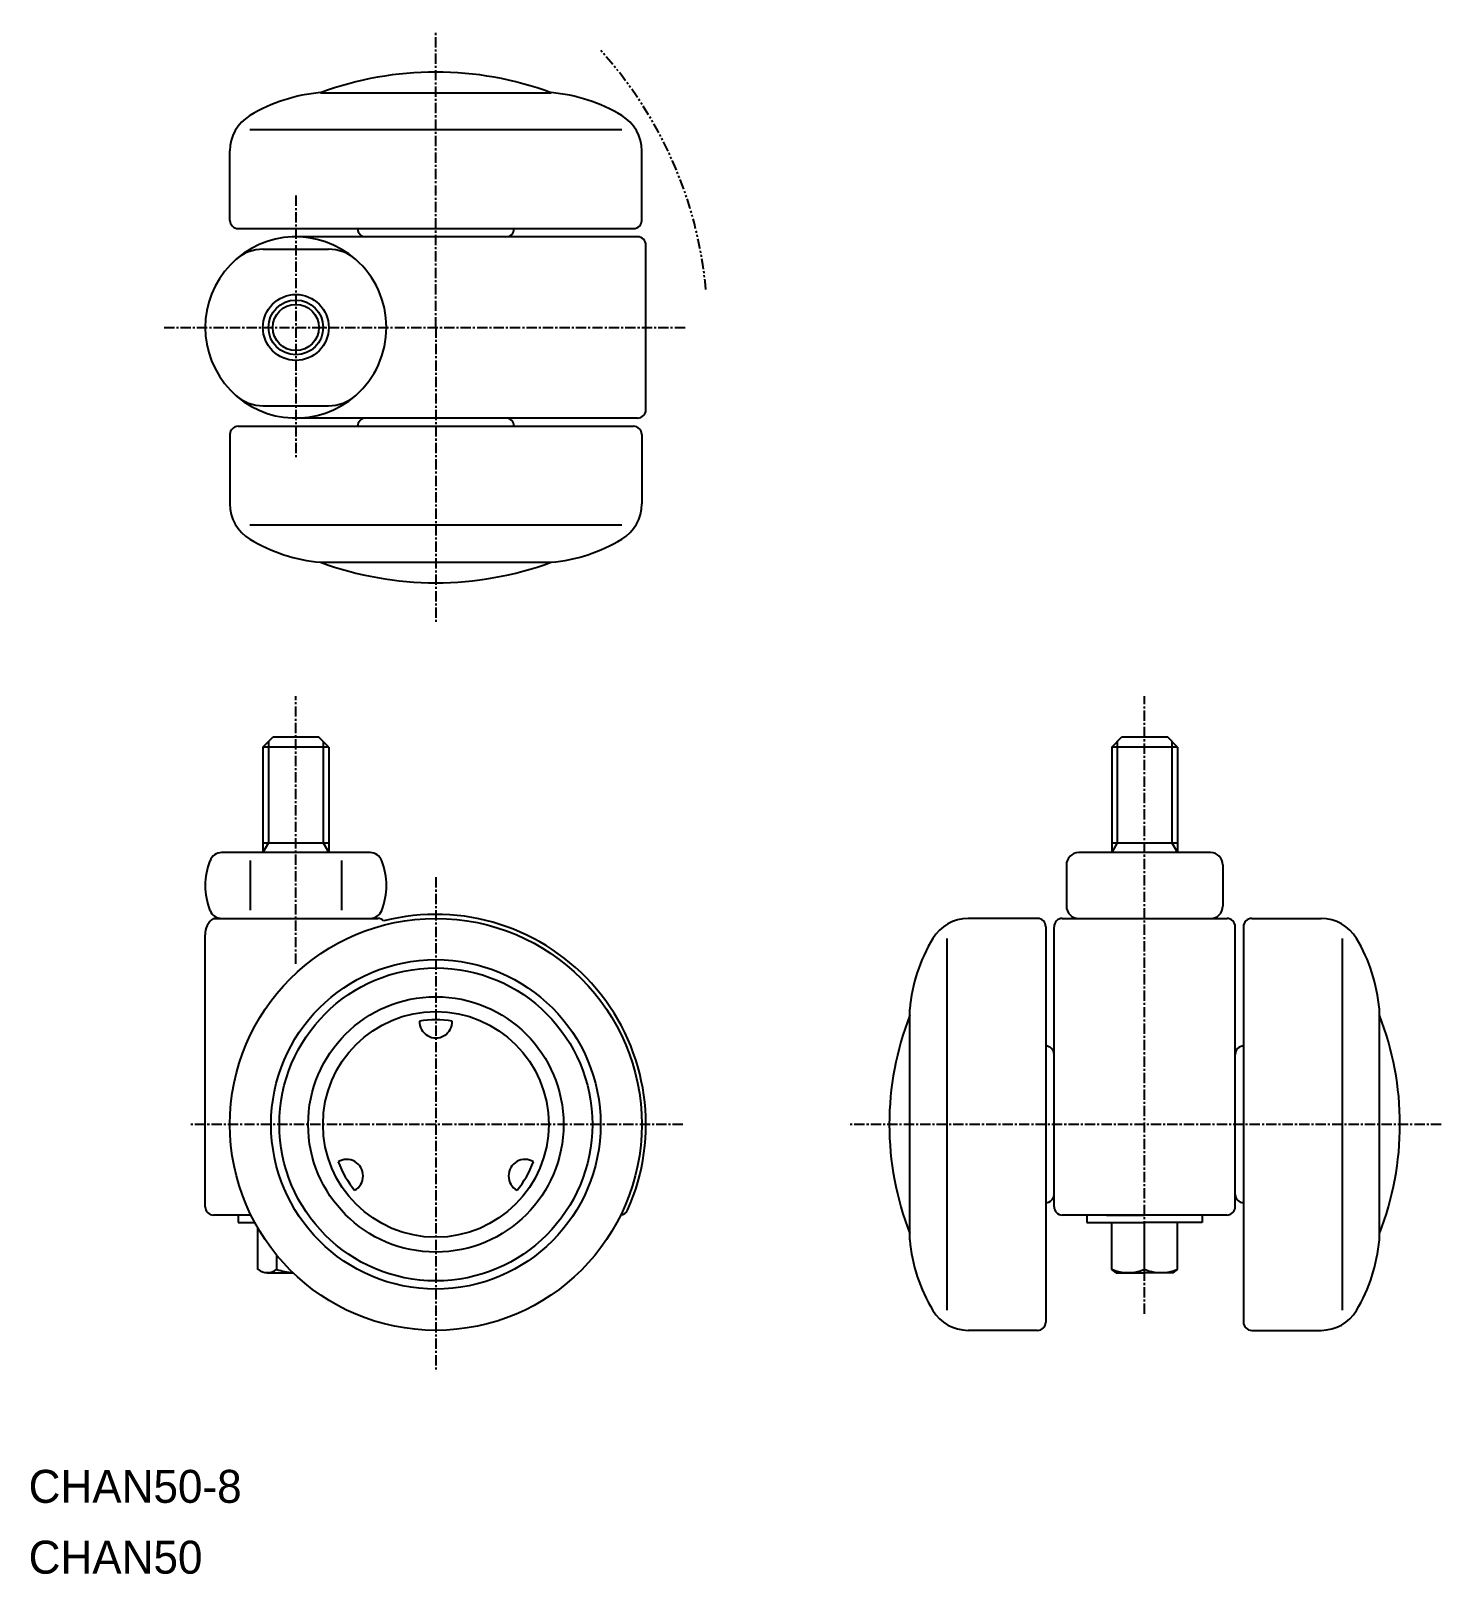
# Model space of a CAD drawing. Extents: x 0 to 171, y 0 to 187.
import ezdxf

# ---------------------------------------------------------------- set-up
doc = ezdxf.new("R2010")
doc.units = 0
doc.linetypes.add('CENTER', pattern=[2, 1.25, -0.25, 0.25, -0.25])
doc.linetypes.add('PHANTOM', pattern=[2.5, 1.25, -0.25, 0.25, -0.25, 0.25, -0.25])
doc.layers.get('0').update_dxf_attribs({"linetype": 'CONTINUOUS'})
doc.layers.add('CENTER', color=1, linetype='CENTER')

msp = doc.modelspace()

# ---------------------------------------------------------------- linework, layer by layer
at = {"color": 7, "linetype": 'CONTINUOUS'}
for p, q in [((35.44, 179.79), (63.44, 179.79)), ((72.02, 175.29), (26.86, 175.29)), ((24.44, 164.29), (24.44, 172.72)), ((74.44, 164.29), (74.44, 172.72)), ((25.44, 163.29), (73.44, 163.29)), ((73.94, 162.29), (32.44, 162.29)), ((74.94, 141.29), (74.94, 161.29)), ((28.47, 160.79), (36.41, 160.79)), ((28.47, 141.79), (36.41, 141.79)), ((25.44, 139.29), (73.44, 139.29)), ((73.94, 140.29), (32.44, 140.29)), ((24.44, 138.29), (24.44, 129.86)), ((74.44, 138.29), (74.44, 129.86)), ((72.02, 127.29), (26.86, 127.29)), ((35.44, 122.79), (63.44, 122.79)), ((28.44, 100.34), (29.64, 101.54)), ((35.24, 101.54), (29.64, 101.54)), ((36.44, 100.34), (35.24, 101.54)), ((131.49, 100.34), (132.69, 101.54)), ((138.29, 101.54), (132.69, 101.54)), ((139.49, 100.34), (138.29, 101.54)), ((28.44, 100.34), (28.44, 87.54)), ((36.44, 100.34), (28.44, 100.34)), ((36.44, 100.34), (36.44, 87.54)), ((131.49, 100.34), (131.49, 87.54)), ((139.49, 100.34), (131.49, 100.34)), ((139.49, 100.34), (139.49, 87.54)), ((29.12, 88.72), (28.44, 87.54)), ((28.44, 88.72), (36.44, 88.72)), ((35.76, 88.72), (36.44, 87.54)), ((132.16, 88.72), (131.49, 87.54)), ((131.49, 88.72), (139.49, 88.72)), ((138.81, 88.72), (139.49, 87.54)), ((41.46, 87.54), (23.43, 87.54)), ((26.88, 86.56), (26.88, 80.53)), ((38, 86.56), (38, 80.53)), ((143.49, 87.54), (127.49, 87.54)), ((125.99, 86.04), (125.99, 81.04)), ((144.99, 86.04), (144.99, 81.04)), ((22.44, 79.54), (42.41, 79.54)), ((122.49, 79.54), (114.06, 79.54)), ((125.49, 79.54), (145.49, 79.54)), ((148.49, 79.54), (156.92, 79.54)), ((21.44, 44.54), (21.44, 77.54)), ((111.49, 77.12), (111.49, 31.97)), ((123.49, 78.54), (123.49, 30.54)), ((124.49, 44.54), (124.49, 78.54)), ((146.49, 44.54), (146.49, 78.54)), ((147.49, 78.54), (147.49, 30.54)), ((159.49, 77.12), (159.49, 31.97)), ((106.99, 40.54), (106.99, 68.54)), ((163.99, 40.54), (163.99, 68.54)), ((26.99, 43.54), (22.44, 43.54)), ((25.44, 43.54), (25.44, 42.64)), ((27.19, 43.15), (27.19, 43.14)), ((145.49, 43.54), (125.49, 43.54)), ((128.49, 43.44), (128.49, 42.64)), ((130.87, 43.54), (135.49, 43.54)), ((140.11, 43.54), (135.49, 43.54)), ((142.49, 43.54), (142.49, 42.64)), ((25.44, 42.64), (27.45, 42.64)), ((27.82, 36.94), (27.82, 41.99)), ((128.49, 42.64), (135.49, 42.64)), ((131.49, 36.94), (131.49, 42.64)), ((142.49, 42.64), (135.49, 42.64)), ((135.49, 36.94), (135.49, 42.64)), ((139.49, 36.94), (139.49, 42.64)), ((30.13, 36.94), (30.13, 38.66)), ((28.98, 36.54), (32.09, 36.54)), ((132.02, 36.54), (131.49, 36.94)), ((132.02, 36.54), (135.49, 36.54)), ((138.95, 36.54), (135.49, 36.54)), ((138.95, 36.54), (139.49, 36.94)), ((122.49, 29.54), (114.06, 29.54)), ((148.49, 29.54), (156.92, 29.54))]:
    msp.add_line(p, q, dxfattribs=at)
at = {"color": 3, "linetype": 'CONTINUOUS'}
for p, q in [((29.12, 101.02), (29.12, 88.72)), ((35.76, 101.02), (35.76, 88.72)), ((132.16, 101.02), (132.16, 88.72)), ((138.81, 101.02), (138.81, 88.72))]:
    msp.add_line(p, q, dxfattribs=at)
at = {"color": 7, "linetype": 'CONTINUOUS'}
for centre, radius in [((32.44, 151.29), 4), ((32.44, 151.29), 2.8), ((49.44, 54.54), 25), ((49.44, 54.54), 20), ((49.44, 54.54), 19), ((49.44, 54.54), 15.5), ((49.44, 54.54), 13.7)]:
    msp.add_circle(centre, radius, dxfattribs=at)
at = {"color": 3, "linetype": 'CONTINUOUS'}
msp.add_circle((32.44, 151.29), 3.32, dxfattribs=at)
at = {"color": 3, "linetype": 'PHANTOM'}
msp.add_arc((32.44, 151.29), 50, 5.2801, 42.4455, dxfattribs=at)
at = {"color": 7, "linetype": 'CONTINUOUS'}
for centre, radius, start, end in [((49.44, 141.84), 40.45, 69.7507, 110.2493), ((37.17, 159.87), 20, 94.9642, 121.0227), ((61.71, 159.87), 20, 58.9773, 85.0358), ((29.44, 172.72), 5, 121.0227, 180), ((69.44, 172.72), 5, 0, 58.9773), ((25.44, 164.29), 1, 180, 270), ((40.94, 163.29), 1, 180, 270), ((57.94, 163.29), 1, 270, 0), ((73.44, 164.29), 1, 270, 0), ((32.44, 151.29), 11, 48.5904, 311.4096), ((73.94, 161.29), 1, 0, 90), ((28.47, 155.79), 5, 90, 131.4096), ((36.41, 155.79), 5, 48.5904, 90), ((32.44, 151.29), 11, 311.4096, 48.5904), ((28.47, 146.79), 5, 228.5904, 270), ((36.41, 146.79), 5, 270, 311.4096), ((73.94, 141.29), 1, 270, 0), ((25.44, 138.29), 1, 90, 180), ((40.94, 139.29), 1, 90, 180), ((57.94, 139.29), 1, 0, 90), ((73.44, 138.29), 1, 0, 90), ((29.44, 129.86), 5, 180, 238.9773), ((69.44, 129.86), 5, 301.0227, 0), ((37.17, 142.72), 20, 238.9773, 265.0358), ((61.71, 142.72), 20, 274.9642, 301.0227), ((49.44, 160.74), 40.45, 249.7507, 290.2493), ((29.61, 83.54), 8.17, 158.3527, 201.6473), ((23.43, 86.04), 1.5, 90, 159.9761), ((41.46, 86.04), 1.5, 20.0239, 90), ((35.27, 83.54), 8.17, 338.3527, 21.6473), ((127.49, 86.04), 1.5, 90, 180), ((143.49, 86.04), 1.5, 0, 90), ((127.49, 81.04), 1.5, 180, 270), ((143.49, 81.04), 1.5, 270, 0), ((23.72, 77.66), 2.28, 124.075, 182.7949), ((23.43, 81.04), 1.5, 200.0239, 270), ((41.46, 81.04), 1.5, 270, 339.9761), ((42.41, 78.54), 1, 44.687, 90), ((49.44, 54.54), 25.5, 335.9105, 104.3605), ((114.06, 74.54), 5, 90, 148.9773), ((122.49, 78.54), 1, 0, 90), ((125.49, 78.54), 1, 90, 180), ((145.49, 78.54), 1, 0, 90), ((148.49, 78.54), 1, 90, 180), ((156.92, 74.54), 5, 31.0227, 90), ((126.91, 66.81), 20, 148.9773, 175.0358), ((144.06, 66.81), 20, 4.9642, 31.0227), ((140.89, 54.54), 36.4, 158.6413, 201.3587), ((130.09, 54.54), 36.4, 338.6413, 21.3587), ((49.44, 54.54), 12.7, 80.9393, 99.0607), ((49.44, 67.04), 2, 178.8225, 1.1775), ((123.49, 63.04), 1, 0, 90), ((147.49, 63.04), 1, 90, 180), ((38.61, 48.29), 2, 298.8225, 121.1775), ((49.44, 54.54), 12.7, 200.9393, 219.0607), ((60.27, 48.29), 2, 58.8225, 241.1775), ((49.44, 54.54), 12.7, 320.9393, 339.0607), ((123.49, 46.04), 1, 270, 0), ((147.49, 46.04), 1, 180, 270), ((22.44, 44.54), 1, 180, 270), ((71.81, 44.54), 1, 274.9029, 335.9105), ((125.49, 44.54), 1, 180, 270), ((145.49, 44.54), 1, 270, 0), ((126.91, 42.27), 20, 184.9642, 211.0227), ((144.06, 42.27), 20, 328.9773, 355.0358), ((28.98, 38.42), 1.87, 231.9686, 308.0314), ((32.44, 43.44), 6.9, 250.446, 267.0172), ((133.49, 41.77), 5.22, 247.4931, 292.5069), ((137.49, 41.77), 5.22, 247.4931, 292.5069), ((114.06, 34.54), 5, 211.0227, 270), ((156.92, 34.54), 5, 270, 328.9773), ((122.49, 30.54), 1, 270, 0), ((148.49, 30.54), 1, 180, 270)]:
    msp.add_arc(centre, radius, start, end, dxfattribs=at)
at = {"layer": 'CENTER', "color": 1, "linetype": 'CENTER'}
for p, q in [((49.44, 151.29), (49.44, 187.29)), ((32.44, 167.29), (32.44, 135.29)), ((16.44, 151.29), (79.94, 151.29)), ((49.44, 151.29), (49.44, 115.29)), ((32.44, 74.04), (32.44, 106.54)), ((135.49, 31.54), (135.49, 106.54)), ((49.44, 84.54), (49.44, 24.54)), ((79.44, 54.54), (19.44, 54.54)), ((171.49, 54.54), (99.49, 54.54))]:
    msp.add_line(p, q, dxfattribs=at)

# ---------------------------------------------------------------- texts
at = {"color": 7, "linetype": 'CONTINUOUS'}
for s, p in [('CHAN50-8', (0, 8.6)), ('CHAN50', (0, 0))]:
    msp.add_text(s, height=4, dxfattribs=at).set_placement(p)

doc.saveas('drawing.dxf')
